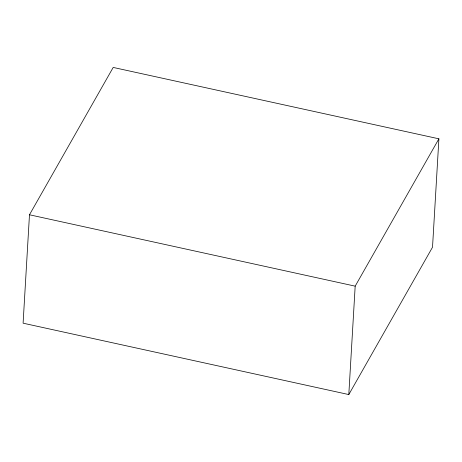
<?xml version="1.0" encoding="UTF-8"?>
<svg xmlns="http://www.w3.org/2000/svg" width="462" height="462" viewBox="0 0 462 462"><rect width="100%" height="100%" fill="white"/><g stroke="black" fill="none" stroke-linecap="round" stroke-linejoin="round"><path stroke-width="0.69" d="M29.476 214.778L23.1 323.186L348.804 394.565L432.524 247.222L438.9 138.814L113.196 67.435L29.476 214.778L355.18 286.157L438.9 138.814M348.804 394.565L355.18 286.157"/></g></svg>
